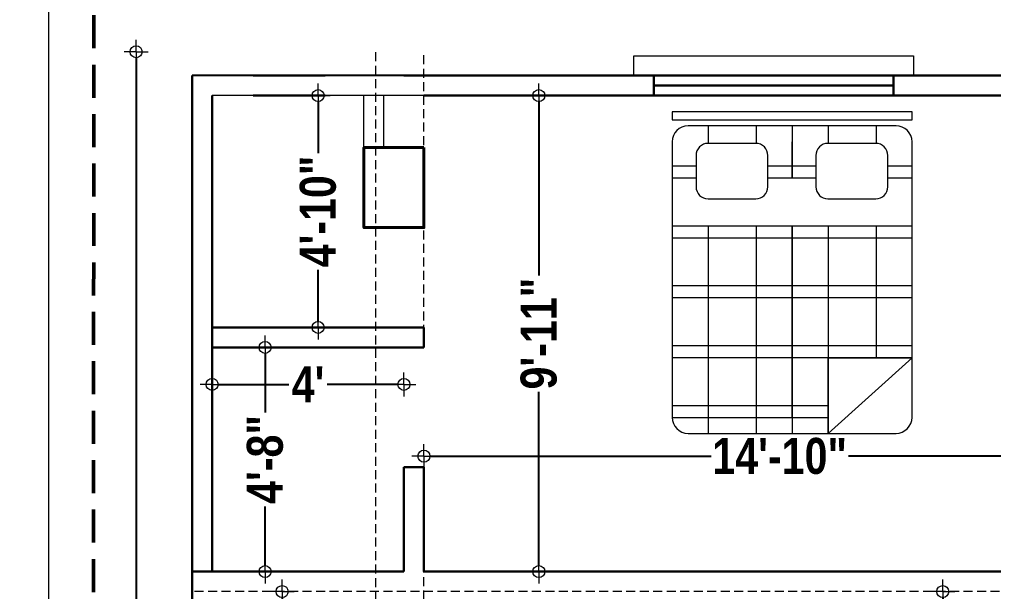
# Model space of a CAD drawing. Header units: inches. Extents: x 64086 to 138972, y -13497 to 16809.
# Drawn here: x 96686.6 to 96930.3, y -10448.5 to -10305.3 of the extents above; entities that cross this region are included whole.
import ezdxf

# ---------------------------------------------------------------- set-up
doc = ezdxf.new("R2010")
doc.units = ezdxf.units.IN
doc.header["$LTSCALE"] = 0.5
doc.header["$MEASUREMENT"] = 0
doc.header["$PDMODE"] = 2
doc.linetypes.add('DASHED', pattern=[0.75, 0.5, -0.25])
doc.layers.get('0').update_dxf_attribs({"lineweight": 13})
for name, color, linetype, lineweight in [('BEAM 2', 87, 'Continuous', 15), ('Boundary', 6, 'DASHED', 50), ('Column', 1, 'Continuous', 40), ('DIM', 5, 'Continuous', 13), ('DOOR', 30, 'Continuous', 20), ('e-tv+tel', 5, 'Continuous', 25), ('fur', 42, 'Continuous', 15), ('FURNITUER', 45, 'Continuous', 15), ('P-BASIN1', 6, 'Continuous', 15), ('Raling', 35, 'Continuous', 20), ('TEXT', 7, 'Continuous', 13), ('TEXT-IN', 7, 'Continuous', 15), ('WALL', 7, 'Continuous', 30), ('Wall_20', 253, 'Continuous', 20)]:
    doc.layers.add(name, color=color, linetype=linetype, lineweight=lineweight)
doc.layers.add('FURNITURE', color=157, linetype='Continuous')
doc.styles.add('1', font='ARIALN.TTF')
doc.styles.get("Standard").update_dxf_attribs({"font": 'ARIALNB.TTF'})
doc.dimstyles.new('Column Dim', dxfattribs={"dimtxt": 9, "dimasz": 1.5, "dimexe": 13.25, "dimexo": 11, "dimgap": 1, "dimtad": 0, "dimdec": 1, "dimzin": 0, "dimdsep": 46, "dimlunit": 4, "dimtxsty": 'Standard', "dimblk": 'DIM', "dimcen": 0, "dimse1": 1, "dimse2": 1, "dimclrd": 5, "dimclre": 5, "dimclrt": 7, "dimadec": 0, "dimazin": 0, "dimtfac": 1, "dimtdec": 1, "dimtofl": 0, "dimtmove": 2, "dimatfit": 3, "dimldrblk": 'DIM', "dimfxl": 1, "dimtolj": 1, "dimtzin": 0, "dimarcsym": 0})
doc.dimstyles.new('DIM-1-2', dxfattribs={"dimtxt": 8, "dimasz": 1.75, "dimexe": 3, "dimexo": 2, "dimgap": 3, "dimtad": 0, "dimdec": 0, "dimzin": 3, "dimdsep": 46, "dimlunit": 4, "dimtxsty": '1', "dimblk": 'OBLIQUE', "dimcen": 1, "dimdle": 2, "dimclrd": 256, "dimclre": 256, "dimclrt": 256, "dimadec": 0, "dimazin": 0, "dimtfac": 0.75, "dimtdec": 0, "dimtmove": 1, "dimatfit": 3, "dimldrblk": 'OBLIQUE', "dimfxl": 1, "dimtolj": 1, "dimtzin": 0, "dimlwd": -1, "dimlwe": -1, "dimarcsym": 0})

# ---------------------------------------------------------------- blocks, each defined once
blk = doc.blocks.new('_Oblique')
at = {"color": 0, "linetype": 'ByBlock', "lineweight": -2}
blk.add_line((-0.5, -0.5), (0.5, 0.5), dxfattribs=at)
blk = doc.blocks.new('*D553')
at = {"layer": 'Defpoints', "color": 0, "lineweight": 30, "ltscale": 3, "transparency": 16777216}
for p in [(96729.86, -10301.34), (96693.86, -10845.36), (96705.83, -10845.36)]:
    blk.add_point(p, dxfattribs=at)
at = {"layer": 'TEXT', "ltscale": 3, "transparency": 16777216}
for p, q in [((96693.86, -10299.34), (96693.86, -10554.67)), ((96695.86, -10301.34), (96690.86, -10301.34)), ((96693.86, -10847.36), (96693.86, -10592.04)), ((96695.86, -10845.36), (96690.86, -10845.36))]:
    blk.add_line(p, q, dxfattribs=at)
at = {"layer": 'TEXT', "ltscale": 3, "transparency": 16777216, "xscale": 1.75, "yscale": 1.75, "zscale": 1.75}
for p, rotation in [((96693.86, -10301.34), 90), ((96693.86, -10845.36), 270)]:
    blk.add_blockref('_Oblique', p, dxfattribs=dict(at, rotation=rotation))
at = {"layer": 'TEXT', "ltscale": 3, "transparency": 16777216, "insert": (96693.86, -10573.35), "char_height": 11, "attachment_point": 5, "rotation": 90, "style": '1'}
blk.add_mtext('\\A1;45\'-4"', dxfattribs=at)
blk = doc.blocks.new('lilklkl')
at = {"color": 23}
for p, q in [((19201.27, -4998.29), (19141.27, -4998.29)), ((19141.27, -4998.29), (19141.27, -5000.29)), ((19141.27, -5000.29), (19201.27, -5000.29)), ((19201.27, -5000.29), (19201.27, -4998.29)), ((19167.27, -5001.79), (19145.27, -5001.79)), ((19197.27, -5001.79), (19162.27, -5001.79)), ((19171.27, -5001.79), (19171.27, -5014.9)), ((19141.27, -5005.79), (19141.27, -5074.79)), ((19171.27, -5014.9), (19171.27, -5005.79)), ((19201.27, -5074.79), (19201.27, -5005.79)), ((19171.27, -5074.79), (19171.27, -5026.9)), ((19171.27, -5026.9), (19171.27, -5078.79)), ((19145.27, -5078.79), (19175.27, -5078.79)), ((19175.27, -5078.79), (19197.27, -5078.79))]:
    blk.add_line(p, q, dxfattribs=at)
at = {"color": 33}
for p, q in [((19150.27, -5001.79), (19150.27, -5006.19)), ((19162.27, -5001.79), (19162.27, -5006.19)), ((19180.27, -5001.79), (19180.27, -5006.19)), ((19192.27, -5001.79), (19192.27, -5006.19)), ((19147.23, -5011.9), (19141.27, -5011.9)), ((19171.27, -5011.9), (19165.21, -5011.9)), ((19177.23, -5011.9), (19171.27, -5011.9)), ((19201.27, -5011.9), (19195.21, -5011.9)), ((19147.24, -5014.9), (19141.27, -5014.9)), ((19171.27, -5014.9), (19165.2, -5014.9)), ((19177.24, -5014.9), (19171.27, -5014.9)), ((19201.27, -5014.9), (19195.2, -5014.9)), ((19171.27, -5026.9), (19141.27, -5026.9)), ((19150.27, -5026.9), (19150.27, -5078.79)), ((19162.27, -5026.9), (19162.27, -5078.79)), ((19201.27, -5026.9), (19171.27, -5026.9)), ((19180.27, -5026.9), (19180.27, -5078.79)), ((19192.27, -5026.9), (19192.27, -5059.9)), ((19171.27, -5029.9), (19141.27, -5029.9)), ((19201.27, -5029.9), (19171.27, -5029.9)), ((19171.27, -5041.9), (19141.27, -5041.9)), ((19201.27, -5041.9), (19171.27, -5041.9)), ((19171.27, -5044.9), (19141.27, -5044.9)), ((19201.27, -5044.9), (19171.27, -5044.9)), ((19171.27, -5056.9), (19141.27, -5056.9)), ((19201.27, -5056.9), (19171.27, -5056.9)), ((19171.27, -5059.9), (19141.27, -5059.9)), ((19201.27, -5059.9), (19171.27, -5059.9)), ((19171.27, -5071.9), (19141.27, -5071.9)), ((19180.27, -5071.9), (19171.27, -5071.9)), ((19171.27, -5074.9), (19141.27, -5074.9)), ((19180.27, -5074.9), (19171.27, -5074.9))]:
    blk.add_line(p, q, dxfattribs=at)
at = {"color": 40}
for p, q in [((19162.21, -5006.19), (19150.23, -5006.19)), ((19192.21, -5006.19), (19180.23, -5006.19)), ((19147.23, -5009.2), (19147.24, -5017.1)), ((19165.2, -5017.09), (19165.21, -5009.2)), ((19177.23, -5009.2), (19177.24, -5017.1)), ((19195.2, -5017.09), (19195.21, -5009.2)), ((19150.24, -5020.09), (19162.2, -5020.09)), ((19180.24, -5020.09), (19192.2, -5020.09))]:
    blk.add_line(p, q, dxfattribs=at)
at = {"color": 23}
for centre, start, end in [((19145.27, -5005.79), 90, 180), ((19197.27, -5005.79), 0, 90), ((19145.27, -5074.79), 180, 270), ((19197.27, -5074.79), 270, 0)]:
    blk.add_arc(centre, 4, start, end, dxfattribs=at)
at = {"color": 40}
for centre, start, end in [((19150.23, -5009.19), 90, 180.1414), ((19162.21, -5009.19), 359.8975, 90), ((19180.23, -5009.19), 90, 180.1414), ((19192.21, -5009.19), 359.8975, 90), ((19150.24, -5017.09), 180.1414, 270), ((19162.2, -5017.09), 270, 359.8975), ((19180.24, -5017.09), 180.1414, 270), ((19192.2, -5017.09), 270, 359.8975)]:
    blk.add_arc(centre, 3, start, end, dxfattribs=at)
at = {"layer": 'DOOR'}
for p, q in [((19201.27, -5059.9), (19180.27, -5078.79)), ((19180.27, -5078.79), (19180.27, -5059.9)), ((19180.27, -5059.9), (19201.27, -5059.9))]:
    blk.add_line(p, q, dxfattribs=at)
blk = doc.blocks.new('A$C32C23EB6')
at = {"layer": 'fur'}
blk.add_blockref('lilklkl', (-19141.27, 5078.79), dxfattribs=at)
blk = doc.blocks.new('DIM')
at = {"layer": 'DIM'}
for q in [(0, 2), (-2, 0), (0, -2), (2, 0)]:
    blk.add_line((0, 0), q, dxfattribs=at)
blk.add_circle((0, 0), 1, dxfattribs=at)
blk = doc.blocks.new('*D559')
at = {"layer": 'Defpoints', "color": 0, "lineweight": 30, "ltscale": 15, "transparency": 16777216}
for p in [(96729.83, -10313.34), (96715.82, -10845.36), (96729.83, -10845.36)]:
    blk.add_point(p, dxfattribs=at)
at = {"layer": 'TEXT-IN', "color": 5, "lineweight": -2, "ltscale": 15, "transparency": 16777216}
for p, q in [((96715.82, -10314.84), (96715.82, -10564.71)), ((96715.82, -10843.86), (96715.82, -10593.98))]:
    blk.add_line(p, q, dxfattribs=at)
at = {"layer": 'TEXT-IN', "color": 5, "lineweight": -2, "ltscale": 15, "transparency": 16777216, "xscale": 1.5, "yscale": 1.5, "zscale": 1.5}
for p, rotation in [((96715.82, -10313.34), 90), ((96715.82, -10845.36), 270)]:
    blk.add_blockref('DIM', p, dxfattribs=dict(at, rotation=rotation))
at = {"layer": 'TEXT-IN', "color": 7, "ltscale": 15, "transparency": 16777216, "insert": (96715.82, -10579.35), "char_height": 9, "attachment_point": 5, "rotation": 90}
blk.add_mtext('\\A1;44\'-4"', dxfattribs=at)
blk = doc.blocks.new('*D560')
at = {"layer": 'Defpoints', "color": 0, "lineweight": 30, "ltscale": 15, "transparency": 16777216}
for p in [(96734.83, -10390.34), (96782.83, -10390.34), (96782.83, -10396.64)]:
    blk.add_point(p, dxfattribs=at)
at = {"layer": 'TEXT-IN', "color": 5, "lineweight": -2, "ltscale": 15, "transparency": 16777216}
for p, q in [((96736.33, -10396.63), (96754.06, -10396.63)), ((96781.33, -10396.64), (96763.6, -10396.63))]:
    blk.add_line(p, q, dxfattribs=at)
at = {"layer": 'TEXT-IN', "color": 5, "lineweight": -2, "ltscale": 15, "transparency": 16777216, "xscale": 1.5, "yscale": 1.5, "zscale": 1.5}
for p, rotation in [((96734.83, -10396.63), 179.9941845949681), ((96782.83, -10396.64), 359.9941845949681)]:
    blk.add_blockref('DIM', p, dxfattribs=dict(at, rotation=rotation))
at = {"layer": 'TEXT-IN', "color": 7, "ltscale": 15, "transparency": 16777216, "insert": (96758.83, -10396.63), "char_height": 9, "attachment_point": 5, "rotation": 359.9942}
blk.add_mtext("\\A1;4'", dxfattribs=at)
blk = doc.blocks.new('*D561')
at = {"layer": 'Defpoints', "color": 0, "lineweight": 30, "ltscale": 15, "transparency": 16777216}
for p in [(96965.83, -10288.84), (96787.83, -10318.34), (96965.83, -10318.34)]:
    blk.add_point(p, dxfattribs=at)
at = {"layer": 'TEXT-IN', "color": 5, "lineweight": -2, "ltscale": 15, "transparency": 16777216}
for p, q in [((96789.33, -10288.84), (96859.65, -10288.84)), ((96964.33, -10288.84), (96894.02, -10288.84))]:
    blk.add_line(p, q, dxfattribs=at)
at = {"layer": 'TEXT-IN', "color": 5, "lineweight": -2, "ltscale": 15, "transparency": 16777216, "xscale": 1.5, "yscale": 1.5, "zscale": 1.5, "rotation": 180}
blk.add_blockref('DIM', (96787.83, -10288.84), dxfattribs=at)
at = {"layer": 'TEXT-IN', "color": 5, "lineweight": -2, "ltscale": 15, "transparency": 16777216, "xscale": 1.5, "yscale": 1.5, "zscale": 1.5}
blk.add_blockref('DIM', (96965.83, -10288.84), dxfattribs=at)
at = {"layer": 'TEXT-IN', "color": 7, "ltscale": 15, "transparency": 16777216, "insert": (96876.83, -10288.84), "char_height": 9, "attachment_point": 5}
blk.add_mtext('\\A1;14\'-10"', dxfattribs=at)
blk = doc.blocks.new('*D583')
at = {"layer": 'Defpoints', "color": 0, "lineweight": 30, "ltscale": 15, "transparency": 16777216}
for p in [(96917.62, -10448.5), (96917.62, -10568.13), (96917.62, -10568.13)]:
    blk.add_point(p, dxfattribs=at)
at = {"layer": 'WALL', "color": 5, "lineweight": -2, "ltscale": 15, "transparency": 16777216}
for p, q in [((96917.62, -10450), (96917.62, -10491.01)), ((96917.62, -10566.63), (96917.62, -10525.61))]:
    blk.add_line(p, q, dxfattribs=at)
at = {"layer": 'WALL', "color": 5, "lineweight": -2, "ltscale": 15, "transparency": 16777216, "xscale": 1.5, "yscale": 1.5, "zscale": 1.5}
for p, rotation in [((96917.62, -10448.5), 90), ((96917.62, -10568.13), 270)]:
    blk.add_blockref('DIM', p, dxfattribs=dict(at, rotation=rotation))
at = {"layer": 'WALL', "color": 7, "lineweight": 30, "ltscale": 15, "transparency": 16777216, "insert": (96917.62, -10508.31), "char_height": 9, "attachment_point": 5, "rotation": 90}
blk.add_mtext('\\A1;9\'-11{\\H1x;\\S1/2;}"', dxfattribs=at)
blk = doc.blocks.new('*D585')
at = {"layer": 'Defpoints', "color": 0, "lineweight": 30, "ltscale": 15, "transparency": 16777216}
for p in [(96751.33, -10448.5), (96751.33, -10508.68), (96752.35, -10508.68)]:
    blk.add_point(p, dxfattribs=at)
at = {"layer": 'WALL', "color": 5, "lineweight": -2, "ltscale": 15, "transparency": 16777216}
for p, q in [((96752.35, -10450), (96752.35, -10473.95)), ((96752.35, -10507.18), (96752.35, -10483.22))]:
    blk.add_line(p, q, dxfattribs=at)
at = {"layer": 'WALL', "color": 5, "lineweight": -2, "ltscale": 15, "transparency": 16777216, "xscale": 1.5, "yscale": 1.5, "zscale": 1.5}
for p, rotation in [((96752.35, -10448.5), 90), ((96752.35, -10508.68), 270)]:
    blk.add_blockref('DIM', p, dxfattribs=dict(at, rotation=rotation))
at = {"layer": 'WALL', "color": 7, "lineweight": 30, "ltscale": 15, "transparency": 16777216, "insert": (96752.35, -10478.59), "char_height": 9, "attachment_point": 5, "rotation": 90}
blk.add_mtext("\\A1;5'", dxfattribs=at)
blk = doc.blocks.new('*D587')
at = {"layer": 'Defpoints', "color": 0, "lineweight": 30, "ltscale": 15, "transparency": 16777216}
for p in [(96748.08, -10387.36), (96748.08, -10443.5), (96748.08, -10443.5)]:
    blk.add_point(p, dxfattribs=at)
at = {"layer": 'WALL', "color": 5, "lineweight": -2, "ltscale": 15, "transparency": 16777216}
for p, q in [((96748.08, -10388.86), (96748.08, -10403.66)), ((96748.08, -10442), (96748.08, -10427.2))]:
    blk.add_line(p, q, dxfattribs=at)
at = {"layer": 'WALL', "color": 5, "lineweight": -2, "ltscale": 15, "transparency": 16777216, "xscale": 1.5, "yscale": 1.5, "zscale": 1.5}
for p, rotation in [((96748.08, -10387.36), 90), ((96748.08, -10443.5), 270)]:
    blk.add_blockref('DIM', p, dxfattribs=dict(at, rotation=rotation))
at = {"layer": 'WALL', "color": 7, "lineweight": 30, "ltscale": 15, "transparency": 16777216, "insert": (96748.08, -10415.43), "char_height": 9, "attachment_point": 5, "rotation": 90}
blk.add_mtext('\\A1;4\'-8"', dxfattribs=at)
blk = doc.blocks.new('*D588')
at = {"layer": 'Defpoints', "color": 0, "lineweight": 30, "ltscale": 15, "transparency": 16777216}
for p in [(96763.09, -10324.34), (96761.33, -10382.36), (96763.09, -10382.36)]:
    blk.add_point(p, dxfattribs=at)
at = {"layer": 'WALL', "color": 5, "lineweight": -2, "ltscale": 15, "transparency": 16777216}
for p, q in [((96761.33, -10325.84), (96761.33, -10338.72)), ((96761.33, -10380.86), (96761.33, -10367.99))]:
    blk.add_line(p, q, dxfattribs=at)
at = {"layer": 'WALL', "color": 5, "lineweight": -2, "ltscale": 15, "transparency": 16777216, "xscale": 1.5, "yscale": 1.5, "zscale": 1.5}
for p, rotation in [((96761.33, -10324.34), 90), ((96761.33, -10382.36), 270)]:
    blk.add_blockref('DIM', p, dxfattribs=dict(at, rotation=rotation))
at = {"layer": 'WALL', "color": 7, "lineweight": 30, "ltscale": 15, "transparency": 16777216, "insert": (96761.33, -10353.35), "char_height": 9, "attachment_point": 5, "rotation": 90}
blk.add_mtext('\\A1;4\'-10"', dxfattribs=at)
blk = doc.blocks.new('*D589')
at = {"layer": 'Defpoints', "color": 0, "lineweight": 30, "ltscale": 15, "transparency": 16777216}
for p in [(96787.83, -10374.63), (96965.83, -10374.63), (96787.83, -10414.6)]:
    blk.add_point(p, dxfattribs=at)
at = {"layer": 'WALL', "color": 5, "lineweight": -2, "ltscale": 15, "transparency": 16777216}
for p, q in [((96789.33, -10414.6), (96859.65, -10414.6)), ((96964.33, -10414.6), (96894.02, -10414.6))]:
    blk.add_line(p, q, dxfattribs=at)
at = {"layer": 'WALL', "color": 5, "lineweight": -2, "ltscale": 15, "transparency": 16777216, "xscale": 1.5, "yscale": 1.5, "zscale": 1.5, "rotation": 180}
blk.add_blockref('DIM', (96787.83, -10414.6), dxfattribs=at)
at = {"layer": 'WALL', "color": 5, "lineweight": -2, "ltscale": 15, "transparency": 16777216, "xscale": 1.5, "yscale": 1.5, "zscale": 1.5}
blk.add_blockref('DIM', (96965.83, -10414.6), dxfattribs=at)
at = {"layer": 'WALL', "color": 7, "lineweight": 30, "ltscale": 15, "transparency": 16777216, "insert": (96876.83, -10414.6), "char_height": 9, "attachment_point": 5}
blk.add_mtext('\\A1;14\'-10"', dxfattribs=at)
blk = doc.blocks.new('*D590')
at = {"layer": 'Defpoints', "color": 0, "lineweight": 30, "ltscale": 15, "transparency": 16777216}
for p in [(96816.58, -10324.34), (96816.58, -10443.5), (96816.58, -10443.5)]:
    blk.add_point(p, dxfattribs=at)
at = {"layer": 'WALL', "color": 5, "lineweight": -2, "ltscale": 15, "transparency": 16777216}
for p, q in [((96816.58, -10325.84), (96816.58, -10369.35)), ((96816.58, -10442), (96816.58, -10398.49))]:
    blk.add_line(p, q, dxfattribs=at)
at = {"layer": 'WALL', "color": 5, "lineweight": -2, "ltscale": 15, "transparency": 16777216, "xscale": 1.5, "yscale": 1.5, "zscale": 1.5}
for p, rotation in [((96816.58, -10324.34), 90), ((96816.58, -10443.5), 270)]:
    blk.add_blockref('DIM', p, dxfattribs=dict(at, rotation=rotation))
at = {"layer": 'WALL', "color": 7, "lineweight": 30, "ltscale": 15, "transparency": 16777216, "insert": (96816.58, -10383.92), "char_height": 9, "attachment_point": 5, "rotation": 90}
blk.add_mtext('\\A1;9\'-11"', dxfattribs=at)

msp = doc.modelspace()

# ---------------------------------------------------------------- linework, layer by layer
at = {"layer": 'BEAM 2', "linetype": 'DASHED', "ltscale": 9}
for p, q in [((96775.83, -10825.36), (96775.83, -10313.34)), ((96787.83, -10387.36), (96787.83, -10313.34)), ((97795.83, -10319.34), (96729.83, -10319.34)), ((96775.83, -10319.34), (97795.83, -10319.34)), ((96787.83, -10845.36), (96787.83, -10417.36)), ((97795.83, -10448.49), (96729.83, -10448.49))]:
    msp.add_line(p, q, dxfattribs=at)
at = {"layer": 'Boundary', "color": 1, "ltscale": 33}
msp.add_lwpolyline([(97905.27, -10264.28), (98048.86, -10869.27), (96704.86, -10869.36), (96705.27, -10265.36), (97905.27, -10264.28)], dxfattribs=at)
at = {"layer": 'Column'}
msp.add_lwpolyline([(96787.83, -10337.36), (96772.83, -10337.36), (96772.83, -10357.36), (96787.83, -10357.36)], close=True, dxfattribs=at)
at = {"layer": 'e-tv+tel', "lineweight": 30}
for p, q in [((96763.09, -10319.34), (96745.09, -10319.33)), ((96845.33, -10321.84), (96905.33, -10321.84)), ((96763.09, -10324.34), (96745.09, -10324.33))]:
    msp.add_line(p, q, dxfattribs=at)
msp.add_lwpolyline([(96845.33, -10324.34), (96905.33, -10324.34), (96905.33, -10319.34), (96845.33, -10319.34)], close=True, dxfattribs=at)
at = {"layer": 'FURNITUER', "lineweight": 30, "ltscale": 15}
msp.add_lwpolyline([(96729.83, -10319.34), (97240.26, -10319.2), (97241.11, -10445.59), (97313.92, -10446.26), (97313.08, -10617.25), (97240.02, -10616.71), (97240.02, -10570.77), (96968.07, -10570.77), (96968.07, -10569.88), (96821.37, -10569.88), (96821.37, -10564.2), (96729.83, -10564.18), (96729.86, -10319.34)], dxfattribs=at)
at = {"layer": 'P-BASIN1', "lineweight": 40}
msp.add_lwpolyline([(96787.83, -10337.36), (96772.83, -10337.36), (96772.83, -10357.36), (96787.83, -10357.36)], close=True, dxfattribs=at)
at = {"layer": 'Raling', "lineweight": 30}
for p, q in [((96729.83, -10319.34), (96729.83, -10352.36)), ((96784.83, -10319.34), (96784.83, -10319.34)), ((96787.83, -10319.34), (96787.83, -10319.34))]:
    msp.add_line(p, q, dxfattribs=at)
at = {"layer": 'TEXT-IN', "ltscale": 15}
for p, q in [((96729.83, -10352.36), (96729.83, -10319.34)), ((96782.83, -10319.34), (96729.83, -10319.34)), ((96782.83, -10319.34), (96729.83, -10319.34)), ((96782.83, -10319.34), (96782.83, -10319.34)), ((96787.83, -10319.34), (96787.83, -10319.34)), ((96729.83, -10324.34), (96729.83, -10324.34)), ((96787.83, -10324.34), (96734.83, -10324.34)), ((96772.83, -10337.36), (96772.83, -10324.34)), ((96777.83, -10337.36), (96777.83, -10324.34)), ((96729.83, -10385.34), (96729.83, -10385.34)), ((96729.83, -10390.34), (96729.83, -10390.34)), ((96729.83, -10390.34), (96729.83, -10390.34))]:
    msp.add_line(p, q, dxfattribs=at)
at = {"layer": 'WALL', "color": 0, "ltscale": 3}
for p, q in [((96734.83, -10319.34), (96734.83, -10319.34)), ((96782.83, -10319.34), (96845.33, -10319.34)), ((96845.33, -10319.34), (96845.33, -10324.34)), ((96905.33, -10319.34), (97006.82, -10319.34)), ((96905.33, -10319.34), (96905.33, -10324.34)), ((96734.83, -10324.34), (96734.83, -10443.49)), ((96787.83, -10324.34), (96845.33, -10324.34)), ((96905.33, -10324.34), (96965.83, -10324.34)), ((96729.83, -10443.49), (96729.83, -10352.36)), ((96782.83, -10387.36), (96787.83, -10387.36)), ((96734.83, -10390.34), (96734.83, -10443.49)), ((96782.83, -10443.5), (96782.83, -10417.36)), ((96729.84, -10425.49), (96729.83, -10425.49)), ((96729.83, -10448.5), (96729.83, -10443.49)), ((96729.83, -10443.49), (96729.83, -10443.49)), ((96734.84, -10443.49), (96729.83, -10443.49)), ((96734.83, -10443.49), (96734.83, -10443.5)), ((96734.84, -10443.49), (96734.83, -10443.49)), ((96782.83, -10443.5), (96734.83, -10443.5)), ((96787.83, -10443.5), (96970.83, -10443.5))]:
    msp.add_line(p, q, dxfattribs=at)
at = {"layer": 'WALL', "lineweight": 30, "ltscale": 15}
for p, q in [((96787.83, -10382.36), (96734.83, -10382.36)), ((96787.83, -10382.36), (96787.83, -10387.36)), ((96787.83, -10387.36), (96734.83, -10387.36)), ((96787.83, -10417.36), (96782.83, -10417.36)), ((96787.83, -10417.36), (96787.83, -10443.5))]:
    msp.add_line(p, q, dxfattribs=at)
at = {"layer": 'Wall_20'}
msp.add_lwpolyline([(96845.33, -10319.34), (96840.33, -10319.34), (96840.33, -10314.34), (96910.33, -10314.34), (96910.33, -10319.34), (96905.33, -10319.34)], dxfattribs=at)

# ---------------------------------------------------------------- block references
at = {"layer": 'FURNITURE'}
msp.add_blockref('A$C32C23EB6', (96849.94, -10408.89), dxfattribs=at)

# ---------------------------------------------------------------- dimensions: what is measured, and where the dimension line sits
at = {"layer": 'TEXT', "color": 0, "ltscale": 3}
dim = msp.add_linear_dim(base=(96693.86, -10845.36), p1=(96729.86, -10301.34), p2=(96705.83, -10845.36), angle=90, dimstyle='DIM-1-2', override={"dimtxt": 11, "dimfxl": 2, "dimfxlon": 1}, dxfattribs=at)
dim.commit()
dim.dimension.update_dxf_attribs({"geometry": '*D553', "text_midpoint": (96693.86, -10573.35)})
at = {"layer": 'TEXT-IN', "ltscale": 15}
dim = msp.add_linear_dim(base=(96965.83, -10288.84), p1=(96787.83, -10318.34), p2=(96965.83, -10318.34), dimstyle='Column Dim', override={"dimfxl": 4}, dxfattribs=at)
dim.commit()
dim.dimension.update_dxf_attribs({"geometry": '*D561', "text_midpoint": (96876.83, -10288.84)})
dim = msp.add_linear_dim(base=(96715.82, -10845.36), p1=(96729.83, -10313.34), p2=(96729.83, -10845.36), angle=90, dimstyle='Column Dim', override={"dimfxl": 4}, dxfattribs=at)
dim.commit()
dim.dimension.update_dxf_attribs({"geometry": '*D559', "text_midpoint": (96715.82, -10579.35)})
dim = msp.add_aligned_dim(p1=(96734.83, -10390.34), p2=(96782.83, -10390.34), distance=-6.29, dimstyle='Column Dim', override={"dimfxl": 4}, dxfattribs=at)
dim.commit()
dim.dimension.update_dxf_attribs({"geometry": '*D560', "text_midpoint": (96758.83, -10396.63)})
at = {"layer": 'WALL', "lineweight": 30, "ltscale": 15}
for base, p1, p2, picture, middle in [((96761.33, -10382.36), (96763.09, -10324.34), (96763.09, -10382.36), '*D588', (96761.33, -10353.35)), ((96816.58, -10443.5), (96816.58, -10324.34), (96816.58, -10443.5), '*D590', (96816.58, -10383.92)), ((96748.08, -10443.5), (96748.08, -10387.36), (96748.08, -10443.5), '*D587', (96748.08, -10415.43)), ((96752.35, -10508.68), (96751.33, -10448.5), (96751.33, -10508.68), '*D585', (96752.35, -10478.59)), ((96917.62, -10568.13), (96917.62, -10448.5), (96917.62, -10568.13), '*D583', (96917.62, -10508.31))]:
    dim = msp.add_linear_dim(base=base, p1=p1, p2=p2, angle=90, dimstyle='Column Dim', override={"dimfxl": 4}, dxfattribs=at)
    dim.commit()
    dim.dimension.update_dxf_attribs({"geometry": picture, "text_midpoint": middle})
dim = msp.add_linear_dim(base=(96787.83, -10414.6), p1=(96965.83, -10374.63), p2=(96787.83, -10374.63), dimstyle='Column Dim', override={"dimfxl": 4}, dxfattribs=at)
dim.commit()
dim.dimension.update_dxf_attribs({"geometry": '*D589', "text_midpoint": (96876.83, -10414.6)})

doc.saveas('drawing.dxf')
